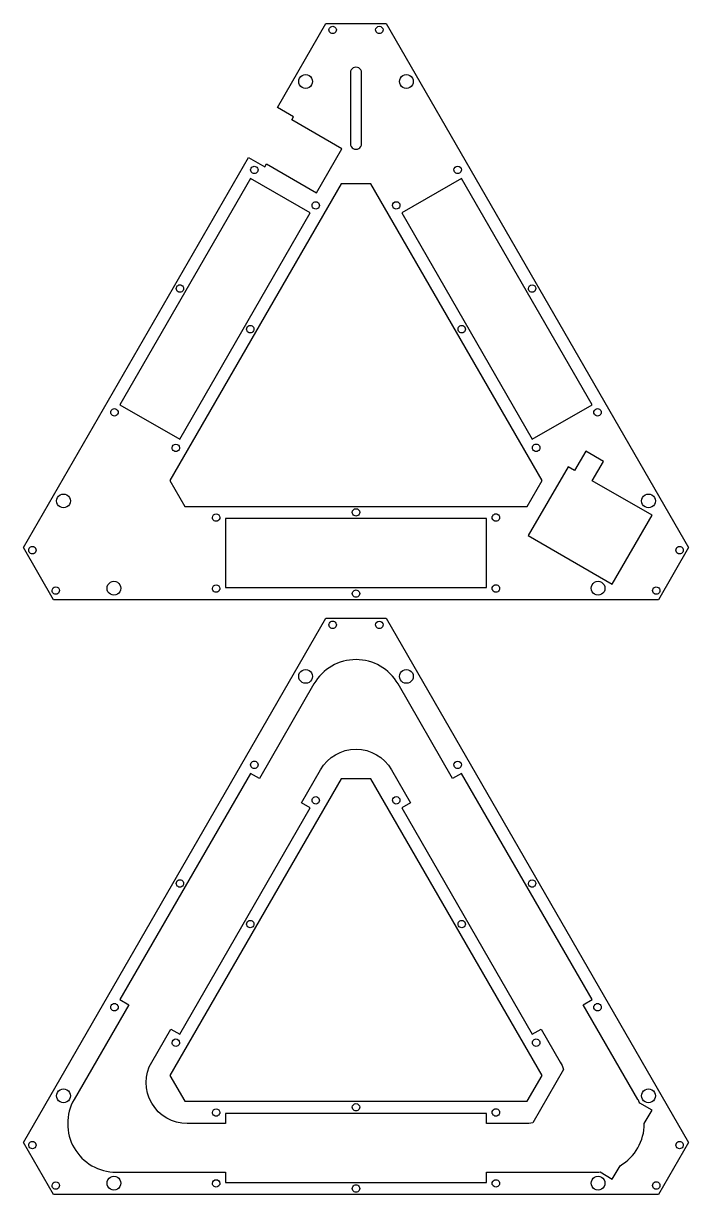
# Model space of a CAD drawing. Extents: x 89 to 635, y 56 to 757.
# Drawn here: x 272.4 to 450.6, y 56.1 to 369.8 of the extents above; entities that cross this region are included whole.
import ezdxf

# ---------------------------------------------------------------- set-up
doc = ezdxf.new("R2010")
doc.units = 0
doc.layers.get('0').update_dxf_attribs({"linetype": 'CONTINUOUS'})

msp = doc.modelspace()

# ---------------------------------------------------------------- linework, layer by layer
at = {"color": 7}
for p, q in [((340.455081, 347.330542), (353.455081, 369.847202)), ((353.455081, 369.847202), (369.555081, 369.847202)), ((356.245081, 368.097202), (356.245081, 368.097202)), ((368.745081, 368.097202), (368.745081, 368.097202)), ((369.555081, 369.847202), (450.631351, 229.418983)), ((360.005081, 356.621172), (360.005081, 356.621172)), ((363.005081, 337.621172), (363.005081, 356.621172)), ((349.855081, 354.283931), (349.855081, 354.283931)), ((376.855081, 354.283931), (376.855081, 354.283931)), ((344.785208, 344.830542), (340.455081, 347.330542)), ((344.310208, 344.007818), (344.785208, 344.830542)), ((357.733602, 336.257818), (344.310208, 344.007818)), ((350.933602, 324.479872), (357.733602, 336.257818)), ((272.378811, 229.418983), (332.705081, 333.907148)), ((332.705081, 333.907148), (337.035208, 331.407148)), ((335.248756, 330.598193), (335.248756, 330.598193)), ((337.035208, 331.407148), (337.510208, 332.229872)), ((337.510208, 332.229872), (350.933602, 324.479872)), ((389.741405, 330.598193), (389.741405, 330.598193)), ((333.231528, 328.318982), (298.231528, 267.697204)), ((357.505081, 326.862008), (311.630081, 247.404177)), ((349.252998, 319.068982), (333.231528, 328.318982)), ((365.505081, 326.862008), (357.505081, 326.862008)), ((357.505081, 326.862008), (357.505081, 326.862008)), ((411.380081, 247.404177), (365.505081, 326.862008)), ((389.778633, 328.318982), (373.757163, 319.068982)), ((424.778633, 267.697204), (389.778633, 328.318982)), ((351.703239, 321.098193), (351.703239, 321.098193)), ((373.286923, 321.098193), (373.286923, 321.098193)), ((314.252998, 258.447204), (349.252998, 319.068982)), ((373.757163, 319.068982), (408.757163, 258.447204)), ((315.308873, 298.821302), (315.308873, 298.821302)), ((409.679221, 298.824883), (409.679221, 298.824883)), ((334.155653, 287.944883), (334.155653, 287.944883)), ((390.836575, 287.941302), (390.836575, 287.941302)), ((298.231528, 267.697204), (314.252998, 258.447204)), ((298.231528, 267.697204), (298.231528, 267.697204)), ((408.757163, 258.447204), (424.778633, 267.697204)), ((297.761288, 265.667993), (297.761288, 265.667993)), ((427.228874, 265.667993), (427.228874, 265.667993)), ((408.757163, 258.447204), (408.757163, 258.447204)), ((314.21577, 256.167993), (314.21577, 256.167993)), ((410.774391, 256.167993), (410.774391, 256.167993)), ((423.05873, 255.268468), (420.05873, 250.072315)), ((427.82187, 252.518468), (423.05873, 255.268468)), ((418.32668, 251.072315), (407.67668, 232.625974)), ((420.05873, 250.072315), (418.32668, 251.072315)), ((424.82187, 247.322315), (427.82187, 252.518468)), ((311.630081, 247.404177), (315.630081, 240.475974)), ((407.380081, 240.475974), (411.380081, 247.404177)), ((440.84334, 238.072315), (424.82187, 247.322315)), ((284.981999, 241.920457), (284.981999, 241.920457)), ((441.728162, 241.920457), (441.728162, 241.920457)), ((315.630081, 240.475974), (407.380081, 240.475974)), ((362.493014, 238.855974), (362.493014, 238.855974)), ((325.007612, 237.475974), (325.007612, 237.475974)), ((396.505081, 237.225974), (326.505081, 237.225974)), ((326.505081, 237.225974), (326.505081, 218.725974)), ((396.505081, 218.725974), (396.505081, 237.225974)), ((399.982549, 237.475974), (399.982549, 237.475974)), ((430.19334, 219.625974), (440.84334, 238.072315)), ((440.84334, 238.072315), (440.84334, 238.072315)), ((407.67668, 232.625974), (430.19334, 219.625974)), ((280.428811, 215.475974), (272.378811, 229.418983)), ((450.631351, 229.418983), (442.581351, 215.475974)), ((450.631351, 229.418983), (450.631351, 229.418983)), ((275.784355, 228.735137), (275.784355, 228.735137)), ((449.205806, 228.735137), (449.205806, 228.735137)), ((282.034355, 217.90982), (282.034355, 217.90982)), ((298.481999, 218.537771), (298.481999, 218.537771)), ((325.007612, 218.475974), (325.007612, 218.475974)), ((326.505081, 218.725974), (396.505081, 218.725974)), ((362.497148, 217.095974), (362.497148, 217.095974)), ((396.505081, 218.725974), (396.505081, 218.725974)), ((399.982549, 218.475974), (399.982549, 218.475974)), ((428.228162, 218.537771), (428.228162, 218.537771)), ((442.955806, 217.90982), (442.955806, 217.90982)), ((442.581351, 215.475974), (280.428811, 215.475974)), ((272.378811, 70.047755), (353.455081, 210.475974)), ((353.455081, 210.475974), (369.555081, 210.475974)), ((369.555081, 210.475974), (450.631351, 70.047755)), ((356.245081, 208.725974), (356.245081, 208.725974)), ((368.745081, 208.725974), (368.745081, 208.725974)), ((349.855081, 194.912702), (349.855081, 194.912702)), ((376.855081, 194.912702), (376.855081, 194.912702)), ((350.246751, 192.918983), (335.613098, 167.572754)), ((387.397063, 167.572754), (372.763411, 192.918983)), ((335.248756, 171.226965), (335.248756, 171.226965)), ((346.871428, 161.072754), (351.978801, 169.918983)), ((371.03136, 169.918983), (376.138733, 161.072754)), ((371.03136, 169.918983), (371.03136, 169.918983)), ((389.741405, 171.226965), (389.741405, 171.226965)), ((333.231528, 168.947754), (298.231528, 108.325975)), ((357.505081, 167.49078), (311.630081, 88.032949)), ((335.613098, 167.572754), (333.231528, 168.947754)), ((335.613098, 167.572754), (335.613098, 167.572754)), ((365.505081, 167.49078), (357.505081, 167.49078)), ((357.505081, 167.49078), (357.505081, 167.49078)), ((411.380081, 88.032949), (365.505081, 167.49078)), ((389.778633, 168.947754), (387.397063, 167.572754)), ((424.778633, 108.325975), (389.778633, 168.947754)), ((349.252998, 159.697754), (346.871428, 161.072754)), ((351.703239, 161.726965), (351.703239, 161.726965)), ((373.286923, 161.726965), (373.286923, 161.726965)), ((376.138733, 161.072754), (373.757163, 159.697754)), ((314.252998, 99.075975), (349.252998, 159.697754)), ((373.757163, 159.697754), (408.757163, 99.075975)), ((315.308873, 139.450074), (315.308873, 139.450074)), ((409.679221, 139.453655), (409.679221, 139.453655)), ((334.155653, 128.573655), (334.155653, 128.573655)), ((390.836575, 128.570074), (390.836575, 128.570074)), ((300.613098, 106.950975), (285.979446, 81.604746)), ((298.231528, 108.325975), (300.613098, 106.950975)), ((422.397063, 106.950975), (424.778633, 108.325975)), ((437.030716, 81.604746), (422.397063, 106.950975)), ((297.761288, 106.296764), (297.761288, 106.296764)), ((427.228874, 106.296764), (427.228874, 106.296764)), ((306.764055, 91.604746), (311.871428, 100.450975)), ((311.871428, 100.450975), (314.252998, 99.075975)), ((408.757163, 99.075975), (411.138733, 100.450975)), ((411.138733, 100.450975), (416.246106, 91.604746)), ((314.21577, 96.796764), (314.21577, 96.796764)), ((410.774391, 96.796764), (410.774391, 96.796764)), ((311.630081, 88.032949), (315.630081, 81.104746)), ((407.380081, 81.104746), (411.380081, 88.032949)), ((284.981999, 82.549229), (284.981999, 82.549229)), ((441.728162, 82.549229), (441.728162, 82.549229)), ((315.630081, 81.104746), (407.380081, 81.104746)), ((362.493014, 79.484746), (362.493014, 79.484746)), ((438.772382, 75.114083), (440.84334, 78.701087)), ((325.007612, 78.104746), (325.007612, 78.104746)), ((396.505081, 77.854746), (326.505081, 77.854746)), ((326.505081, 77.854746), (326.505081, 75.104746)), ((396.505081, 75.104746), (396.505081, 77.854746)), ((399.982549, 78.104746), (399.982549, 78.104746)), ((326.505081, 75.104746), (316.290335, 75.104746)), ((406.719827, 75.104746), (396.505081, 75.104746)), ((280.428811, 56.104746), (272.378811, 70.047755)), ((275.784355, 69.363909), (275.784355, 69.363909)), ((450.631351, 70.047755), (442.581351, 56.104746)), ((449.205806, 69.363909), (449.205806, 69.363909)), ((450.631351, 70.047755), (450.631351, 70.047755)), ((297.237776, 62.104746), (326.505081, 62.104746)), ((326.505081, 62.104746), (326.505081, 59.354746)), ((396.505081, 59.354746), (396.505081, 62.104746)), ((396.505081, 62.104746), (425.772386, 62.104746)), ((426.903633, 62.154059), (430.19334, 60.254746)), ((282.034355, 58.538591), (282.034355, 58.538591)), ((298.481999, 59.166543), (298.481999, 59.166543)), ((325.007612, 59.104746), (325.007612, 59.104746)), ((326.505081, 59.354746), (396.505081, 59.354746)), ((362.497148, 57.724746), (362.497148, 57.724746)), ((399.982549, 59.104746), (399.982549, 59.104746)), ((428.228162, 59.166543), (428.228162, 59.166543)), ((442.955806, 58.538591), (442.955806, 58.538591)), ((442.581351, 56.104746), (280.428811, 56.104746))]:
    msp.add_line(p, q, dxfattribs=at)
for points in [[(354.265081, 368.097202), (354.265081, 368.450895), (354.453774, 368.777721), (354.760081, 368.954567)], [(354.760081, 367.239837), (354.453774, 367.416684), (354.265081, 367.743509), (354.265081, 368.097202)], [(354.760081, 368.954567), (355.066388, 369.131414), (355.443774, 369.131414), (355.750081, 368.954567)], [(355.750081, 367.239837), (355.443774, 367.062991), (355.066388, 367.062991), (354.760081, 367.239837)], [(355.750081, 368.954567), (356.056388, 368.777721), (356.245081, 368.450895), (356.245081, 368.097202)], [(356.245081, 368.097202), (356.245081, 367.743509), (356.056388, 367.416684), (355.750081, 367.239837)], [(366.765081, 368.097202), (366.765081, 368.643964), (367.208319, 369.087202), (367.755081, 369.087202)], [(367.260081, 367.239837), (366.953774, 367.416684), (366.765081, 367.743509), (366.765081, 368.097202)], [(368.250081, 367.239837), (367.943774, 367.062991), (367.566388, 367.062991), (367.260081, 367.239837)], [(367.755081, 369.087202), (368.301843, 369.087202), (368.745081, 368.643964), (368.745081, 368.097202)], [(368.745081, 368.097202), (368.745081, 367.743509), (368.556388, 367.416684), (368.250081, 367.239837)], [(360.755081, 357.92021), (360.290979, 357.652261), (360.005081, 357.15707), (360.005081, 356.621172)], [(362.255081, 357.92021), (361.790979, 358.188159), (361.219182, 358.188159), (360.755081, 357.92021)], [(363.005081, 356.621172), (363.005081, 357.15707), (362.719182, 357.652261), (362.255081, 357.92021)], [(346.155081, 354.283931), (346.155081, 354.944872), (346.507689, 355.555607), (347.080081, 355.886078)], [(347.080081, 355.886078), (347.652473, 356.216548), (348.357689, 356.216548), (348.930081, 355.886078)], [(348.930081, 355.886078), (349.502473, 355.555607), (349.855081, 354.944872), (349.855081, 354.283931)], [(360.005081, 356.621172), (360.005081, 356.621172), (360.005081, 337.621172), (360.005081, 337.621172)], [(373.155081, 354.283931), (373.155081, 354.944872), (373.507689, 355.555607), (374.080081, 355.886078)], [(374.080081, 355.886078), (374.652473, 356.216548), (375.357689, 356.216548), (375.930081, 355.886078)], [(375.930081, 355.886078), (376.502473, 355.555607), (376.855081, 354.944872), (376.855081, 354.283931)], [(347.080081, 352.681784), (346.507689, 353.012254), (346.155081, 353.622989), (346.155081, 354.283931)], [(348.930081, 352.681784), (348.357689, 352.351313), (347.652473, 352.351313), (347.080081, 352.681784)], [(349.855081, 354.283931), (349.855081, 353.622989), (349.502473, 353.012254), (348.930081, 352.681784)], [(374.080081, 352.681784), (373.507689, 353.012254), (373.155081, 353.622989), (373.155081, 354.283931)], [(375.930081, 352.681784), (375.357689, 352.351313), (374.652473, 352.351313), (374.080081, 352.681784)], [(376.855081, 354.283931), (376.855081, 353.622989), (376.502473, 353.012254), (375.930081, 352.681784)], [(360.005081, 337.621172), (360.005081, 337.085274), (360.290979, 336.590083), (360.755081, 336.322134)], [(360.755081, 336.322134), (361.219182, 336.054185), (361.790979, 336.054185), (362.255081, 336.322134)], [(362.255081, 336.322134), (362.719182, 336.590083), (363.005081, 337.085274), (363.005081, 337.621172)], [(333.268756, 330.598193), (333.268756, 330.951886), (333.457449, 331.278711), (333.763756, 331.455558)], [(333.763756, 329.740828), (333.457449, 329.917674), (333.268756, 330.2445), (333.268756, 330.598193)], [(333.763756, 331.455558), (334.070063, 331.632404), (334.447449, 331.632404), (334.753756, 331.455558)], [(334.753756, 329.740828), (334.447449, 329.563981), (334.070063, 329.563981), (333.763756, 329.740828)], [(334.753756, 331.455558), (335.060063, 331.278711), (335.248756, 330.951886), (335.248756, 330.598193)], [(335.248756, 330.598193), (335.248756, 330.2445), (335.060063, 329.917674), (334.753756, 329.740828)], [(387.761405, 330.598193), (387.761405, 331.144955), (388.204644, 331.588193), (388.751405, 331.588193)], [(388.256405, 329.740828), (387.950098, 329.917674), (387.761405, 330.2445), (387.761405, 330.598193)], [(389.246405, 329.740828), (388.940098, 329.563981), (388.562712, 329.563981), (388.256405, 329.740828)], [(388.751405, 331.588193), (389.298167, 331.588193), (389.741405, 331.144955), (389.741405, 330.598193)], [(389.741405, 330.598193), (389.741405, 330.2445), (389.552712, 329.917674), (389.246405, 329.740828)], [(349.723239, 321.098193), (349.723239, 321.451886), (349.911932, 321.778711), (350.218239, 321.955558)], [(350.218239, 320.240828), (349.911932, 320.417674), (349.723239, 320.7445), (349.723239, 321.098193)], [(350.218239, 321.955558), (350.524546, 322.132404), (350.901932, 322.132404), (351.208239, 321.955558)], [(351.208239, 320.240828), (350.901932, 320.063981), (350.524546, 320.063981), (350.218239, 320.240828)], [(351.208239, 321.955558), (351.514546, 321.778711), (351.703239, 321.451886), (351.703239, 321.098193)], [(351.703239, 321.098193), (351.703239, 320.7445), (351.514546, 320.417674), (351.208239, 320.240828)], [(371.306923, 321.098193), (371.306923, 321.644955), (371.750161, 322.088193), (372.296923, 322.088193)], [(371.801923, 320.240828), (371.495616, 320.417674), (371.306923, 320.7445), (371.306923, 321.098193)], [(372.791923, 320.240828), (372.485616, 320.063981), (372.10823, 320.063981), (371.801923, 320.240828)], [(372.296923, 322.088193), (372.843684, 322.088193), (373.286923, 321.644955), (373.286923, 321.098193)], [(373.286923, 321.098193), (373.286923, 320.7445), (373.09823, 320.417674), (372.791923, 320.240828)], [(313.328873, 298.821302), (313.328873, 299.174995), (313.517566, 299.501821), (313.823873, 299.678668)], [(313.823873, 297.963937), (313.517566, 298.140784), (313.328873, 298.46761), (313.328873, 298.821302)], [(313.823873, 299.678668), (314.13018, 299.855514), (314.507566, 299.855514), (314.813873, 299.678668)], [(314.813873, 299.678668), (315.12018, 299.501821), (315.308873, 299.174995), (315.308873, 298.821302)], [(315.308873, 298.821302), (315.308873, 298.46761), (315.12018, 298.140784), (314.813873, 297.963937)], [(407.699221, 298.824883), (407.699221, 299.371645), (408.142459, 299.814883), (408.689221, 299.814883)], [(408.194221, 297.967518), (407.887914, 298.144364), (407.699221, 298.47119), (407.699221, 298.824883)], [(408.689221, 299.814883), (409.235983, 299.814883), (409.679221, 299.371645), (409.679221, 298.824883)], [(409.679221, 298.824883), (409.679221, 298.47119), (409.490528, 298.144364), (409.184221, 297.967518)], [(314.813873, 297.963937), (314.507566, 297.787091), (314.13018, 297.787091), (313.823873, 297.963937)], [(409.184221, 297.967518), (408.877914, 297.790671), (408.500528, 297.790671), (408.194221, 297.967518)], [(332.175653, 287.944883), (332.175653, 288.298576), (332.364346, 288.625401), (332.670653, 288.802248)], [(332.670653, 288.802248), (332.97696, 288.979094), (333.354346, 288.979094), (333.660653, 288.802248)], [(333.660653, 288.802248), (333.96696, 288.625401), (334.155653, 288.298576), (334.155653, 287.944883)], [(388.856575, 287.941302), (388.856575, 288.294995), (389.045268, 288.621821), (389.351575, 288.798668)], [(389.351575, 288.798668), (389.657883, 288.975514), (390.035268, 288.975514), (390.341575, 288.798668)], [(390.341575, 288.798668), (390.647883, 288.621821), (390.836575, 288.294995), (390.836575, 287.941302)], [(332.670653, 287.087518), (332.364346, 287.264364), (332.175653, 287.59119), (332.175653, 287.944883)], [(333.660653, 287.087518), (333.354346, 286.910671), (332.97696, 286.910671), (332.670653, 287.087518)], [(334.155653, 287.944883), (334.155653, 287.59119), (333.96696, 287.264364), (333.660653, 287.087518)], [(389.351575, 287.083937), (389.045268, 287.260784), (388.856575, 287.58761), (388.856575, 287.941302)], [(390.341575, 287.083937), (390.035268, 286.907091), (389.657883, 286.907091), (389.351575, 287.083937)], [(390.836575, 287.941302), (390.836575, 287.58761), (390.647883, 287.260784), (390.341575, 287.083937)], [(296.276288, 266.525358), (296.582595, 266.702204), (296.959981, 266.702204), (297.266288, 266.525358)], [(425.743874, 266.525358), (426.050181, 266.702204), (426.427567, 266.702204), (426.733874, 266.525358)], [(295.781288, 265.667993), (295.781288, 266.021685), (295.969981, 266.348511), (296.276288, 266.525358)], [(296.276288, 264.810627), (295.969981, 264.987474), (295.781288, 265.3143), (295.781288, 265.667993)], [(297.266288, 264.810627), (296.959981, 264.633781), (296.582595, 264.633781), (296.276288, 264.810627)], [(297.266288, 266.525358), (297.572595, 266.348511), (297.761288, 266.021685), (297.761288, 265.667993)], [(297.761288, 265.667993), (297.761288, 265.3143), (297.572595, 264.987474), (297.266288, 264.810627)], [(425.248874, 265.667993), (425.248874, 266.021685), (425.437567, 266.348511), (425.743874, 266.525358)], [(425.743874, 264.810627), (425.437567, 264.987474), (425.248874, 265.3143), (425.248874, 265.667993)], [(426.733874, 264.810627), (426.427567, 264.633781), (426.050181, 264.633781), (425.743874, 264.810627)], [(426.733874, 266.525358), (427.040181, 266.348511), (427.228874, 266.021685), (427.228874, 265.667993)], [(427.228874, 265.667993), (427.228874, 265.3143), (427.040181, 264.987474), (426.733874, 264.810627)], [(312.23577, 256.167993), (312.23577, 256.714754), (312.679008, 257.157992), (313.22577, 257.157992)], [(312.73077, 255.310627), (312.424463, 255.487474), (312.23577, 255.8143), (312.23577, 256.167993)], [(313.72077, 255.310627), (313.414463, 255.133781), (313.037077, 255.133781), (312.73077, 255.310627)], [(313.22577, 257.157992), (313.772532, 257.157992), (314.21577, 256.714754), (314.21577, 256.167993)], [(314.21577, 256.167993), (314.21577, 255.8143), (314.027077, 255.487474), (313.72077, 255.310627)], [(408.794391, 256.167993), (408.794391, 256.521685), (408.983084, 256.848511), (409.289391, 257.025358)], [(409.289391, 255.310627), (408.983084, 255.487474), (408.794391, 255.8143), (408.794391, 256.167993)], [(409.289391, 257.025358), (409.595698, 257.202204), (409.973084, 257.202204), (410.279391, 257.025358)], [(410.279391, 255.310627), (409.973084, 255.133781), (409.595698, 255.133781), (409.289391, 255.310627)], [(410.279391, 257.025358), (410.585698, 256.848511), (410.774391, 256.521685), (410.774391, 256.167993)], [(410.774391, 256.167993), (410.774391, 255.8143), (410.585698, 255.487474), (410.279391, 255.310627)], [(281.281999, 241.920457), (281.281999, 242.581399), (281.634607, 243.192134), (282.206999, 243.522604)], [(282.206999, 240.31831), (281.634607, 240.648781), (281.281999, 241.259516), (281.281999, 241.920457)], [(282.206999, 243.522604), (282.779391, 243.853075), (283.484607, 243.853075), (284.056999, 243.522604)], [(284.056999, 243.522604), (284.629391, 243.192134), (284.981999, 242.581399), (284.981999, 241.920457)], [(284.981999, 241.920457), (284.981999, 241.259516), (284.629391, 240.648781), (284.056999, 240.31831)], [(438.028162, 241.920457), (438.028162, 242.581399), (438.38077, 243.192134), (438.953162, 243.522604)], [(438.953162, 240.31831), (438.38077, 240.648781), (438.028162, 241.259516), (438.028162, 241.920457)], [(438.953162, 243.522604), (439.525554, 243.853075), (440.23077, 243.853075), (440.803162, 243.522604)], [(440.803162, 243.522604), (441.375554, 243.192134), (441.728162, 242.581399), (441.728162, 241.920457)], [(441.728162, 241.920457), (441.728162, 241.259516), (441.375554, 240.648781), (440.803162, 240.31831)], [(284.056999, 240.31831), (283.484607, 239.98784), (282.779391, 239.98784), (282.206999, 240.31831)], [(323.027612, 237.475974), (323.027612, 238.022736), (323.47085, 238.465974), (324.017612, 238.465974)], [(324.017612, 238.465974), (324.564374, 238.465974), (325.007612, 238.022736), (325.007612, 237.475974)], [(360.513014, 238.855974), (360.513014, 239.402736), (360.956252, 239.845974), (361.503014, 239.845974)], [(361.008014, 237.998609), (360.701707, 238.175455), (360.513014, 238.502281), (360.513014, 238.855974)], [(361.503014, 239.845974), (362.049775, 239.845974), (362.493014, 239.402736), (362.493014, 238.855974)], [(362.493014, 238.855974), (362.493014, 238.502281), (362.304321, 238.175455), (361.998014, 237.998609)], [(398.497549, 238.333339), (398.803856, 238.510186), (399.181242, 238.510186), (399.487549, 238.333339)], [(440.803162, 240.31831), (440.23077, 239.98784), (439.525554, 239.98784), (438.953162, 240.31831)], [(323.522612, 236.618609), (323.216305, 236.795455), (323.027612, 237.122281), (323.027612, 237.475974)], [(324.512612, 236.618609), (324.206305, 236.441762), (323.828919, 236.441762), (323.522612, 236.618609)], [(325.007612, 237.475974), (325.007612, 237.122281), (324.818919, 236.795455), (324.512612, 236.618609)], [(361.998014, 237.998609), (361.691707, 237.821762), (361.314321, 237.821762), (361.008014, 237.998609)], [(398.002549, 237.475974), (398.002549, 237.829667), (398.191242, 238.156493), (398.497549, 238.333339)], [(398.497549, 236.618609), (398.191242, 236.795455), (398.002549, 237.122281), (398.002549, 237.475974)], [(399.487549, 236.618609), (399.181242, 236.441762), (398.803856, 236.441762), (398.497549, 236.618609)], [(399.487549, 238.333339), (399.793856, 238.156493), (399.982549, 237.829667), (399.982549, 237.475974)], [(399.982549, 237.475974), (399.982549, 237.122281), (399.793856, 236.795455), (399.487549, 236.618609)], [(273.804355, 228.735137), (273.804355, 229.08883), (273.993048, 229.415656), (274.299355, 229.592502)], [(274.299355, 229.592502), (274.605662, 229.769349), (274.983048, 229.769349), (275.289355, 229.592502)], [(275.289355, 229.592502), (275.595662, 229.415656), (275.784355, 229.08883), (275.784355, 228.735137)], [(447.225806, 228.735137), (447.225806, 229.08883), (447.414499, 229.415656), (447.720806, 229.592502)], [(447.720806, 229.592502), (448.027114, 229.769349), (448.404499, 229.769349), (448.710806, 229.592502)], [(448.710806, 229.592502), (449.017114, 229.415656), (449.205806, 229.08883), (449.205806, 228.735137)], [(274.299355, 227.877772), (273.993048, 228.054619), (273.804355, 228.381444), (273.804355, 228.735137)], [(275.289355, 227.877772), (274.983048, 227.700926), (274.605662, 227.700926), (274.299355, 227.877772)], [(275.784355, 228.735137), (275.784355, 228.381444), (275.595662, 228.054619), (275.289355, 227.877772)], [(447.720806, 227.877772), (447.414499, 228.054619), (447.225806, 228.381444), (447.225806, 228.735137)], [(448.710806, 227.877772), (448.404499, 227.700926), (448.027114, 227.700926), (447.720806, 227.877772)], [(449.205806, 228.735137), (449.205806, 228.381444), (449.017114, 228.054619), (448.710806, 227.877772)], [(294.781999, 218.537771), (294.781999, 219.198713), (295.134607, 219.809448), (295.706999, 220.139918)], [(295.706999, 220.139918), (296.279391, 220.470389), (296.984607, 220.470389), (297.556999, 220.139918)], [(297.556999, 220.139918), (298.129391, 219.809448), (298.481999, 219.198713), (298.481999, 218.537771)], [(424.528162, 218.537771), (424.528162, 219.198713), (424.88077, 219.809448), (425.453162, 220.139918)], [(425.453162, 220.139918), (426.025554, 220.470389), (426.73077, 220.470389), (427.303162, 220.139918)], [(427.303162, 220.139918), (427.875554, 219.809448), (428.228162, 219.198713), (428.228162, 218.537771)], [(280.054355, 217.90982), (280.054355, 218.456582), (280.497593, 218.89982), (281.044355, 218.89982)], [(280.549355, 217.052455), (280.243048, 217.229301), (280.054355, 217.556127), (280.054355, 217.90982)], [(281.539355, 217.052455), (281.233048, 216.875608), (280.855662, 216.875608), (280.549355, 217.052455)], [(281.044355, 218.89982), (281.591117, 218.89982), (282.034355, 218.456582), (282.034355, 217.90982)], [(282.034355, 217.90982), (282.034355, 217.556127), (281.845662, 217.229301), (281.539355, 217.052455)], [(295.706999, 216.935624), (295.134607, 217.266095), (294.781999, 217.87683), (294.781999, 218.537771)], [(297.556999, 216.935624), (296.984607, 216.605154), (296.279391, 216.605154), (295.706999, 216.935624)], [(298.481999, 218.537771), (298.481999, 217.87683), (298.129391, 217.266095), (297.556999, 216.935624)], [(323.027612, 218.475974), (323.027612, 219.022736), (323.47085, 219.465974), (324.017612, 219.465974)], [(323.522612, 217.618609), (323.216305, 217.795455), (323.027612, 218.122281), (323.027612, 218.475974)], [(324.512612, 217.618609), (324.206305, 217.441762), (323.828919, 217.441762), (323.522612, 217.618609)], [(324.017612, 219.465974), (324.564374, 219.465974), (325.007612, 219.022736), (325.007612, 218.475974)], [(325.007612, 218.475974), (325.007612, 218.122281), (324.818919, 217.795455), (324.512612, 217.618609)], [(360.517148, 217.095974), (360.517148, 217.449667), (360.705841, 217.776493), (361.012148, 217.953339)], [(361.012148, 216.238609), (360.705841, 216.415455), (360.517148, 216.742281), (360.517148, 217.095974)], [(361.012148, 217.953339), (361.318455, 218.130186), (361.695841, 218.130186), (362.002148, 217.953339)], [(362.002148, 217.953339), (362.308455, 217.776493), (362.497148, 217.449667), (362.497148, 217.095974)], [(362.497148, 217.095974), (362.497148, 216.742281), (362.308455, 216.415455), (362.002148, 216.238609)], [(398.002549, 218.475974), (398.002549, 218.829667), (398.191242, 219.156493), (398.497549, 219.333339)], [(398.497549, 217.618609), (398.191242, 217.795455), (398.002549, 218.122281), (398.002549, 218.475974)], [(398.497549, 219.333339), (398.803856, 219.510186), (399.181242, 219.510186), (399.487549, 219.333339)], [(399.487549, 217.618609), (399.181242, 217.441762), (398.803856, 217.441762), (398.497549, 217.618609)], [(399.487549, 219.333339), (399.793856, 219.156493), (399.982549, 218.829667), (399.982549, 218.475974)], [(399.982549, 218.475974), (399.982549, 218.122281), (399.793856, 217.795455), (399.487549, 217.618609)], [(425.453162, 216.935624), (424.88077, 217.266095), (424.528162, 217.87683), (424.528162, 218.537771)], [(427.303162, 216.935624), (426.73077, 216.605154), (426.025554, 216.605154), (425.453162, 216.935624)], [(428.228162, 218.537771), (428.228162, 217.87683), (427.875554, 217.266095), (427.303162, 216.935624)], [(440.975806, 217.90982), (440.975806, 218.263513), (441.164499, 218.590338), (441.470806, 218.767185)], [(441.470806, 217.052455), (441.164499, 217.229301), (440.975806, 217.556127), (440.975806, 217.90982)], [(441.470806, 218.767185), (441.777114, 218.944031), (442.154499, 218.944031), (442.460806, 218.767185)], [(442.460806, 217.052455), (442.154499, 216.875608), (441.777114, 216.875608), (441.470806, 217.052455)], [(442.460806, 218.767185), (442.767114, 218.590338), (442.955806, 218.263513), (442.955806, 217.90982)], [(442.955806, 217.90982), (442.955806, 217.556127), (442.767114, 217.229301), (442.460806, 217.052455)], [(362.002148, 216.238609), (361.695841, 216.061762), (361.318455, 216.061762), (361.012148, 216.238609)], [(354.265081, 208.725974), (354.265081, 209.079667), (354.453774, 209.406493), (354.760081, 209.583339)], [(354.760081, 207.868609), (354.453774, 208.045455), (354.265081, 208.372281), (354.265081, 208.725974)], [(354.760081, 209.583339), (355.066388, 209.760186), (355.443774, 209.760186), (355.750081, 209.583339)], [(355.750081, 207.868609), (355.443774, 207.691762), (355.066388, 207.691762), (354.760081, 207.868609)], [(355.750081, 209.583339), (356.056388, 209.406493), (356.245081, 209.079667), (356.245081, 208.725974)], [(356.245081, 208.725974), (356.245081, 208.372281), (356.056388, 208.045455), (355.750081, 207.868609)], [(366.765081, 208.725974), (366.765081, 209.272736), (367.208319, 209.715974), (367.755081, 209.715974)], [(367.260081, 207.868609), (366.953774, 208.045455), (366.765081, 208.372281), (366.765081, 208.725974)], [(368.250081, 207.868609), (367.943774, 207.691762), (367.566388, 207.691762), (367.260081, 207.868609)], [(367.755081, 209.715974), (368.301843, 209.715974), (368.745081, 209.272736), (368.745081, 208.725974)], [(368.745081, 208.725974), (368.745081, 208.372281), (368.556388, 208.045455), (368.250081, 207.868609)], [(361.505081, 199.418983), (356.860628, 199.418983), (352.568977, 196.941197), (350.246751, 192.918983)], [(372.763411, 192.918983), (370.441185, 196.941197), (366.149533, 199.418983), (361.505081, 199.418983)], [(346.155081, 194.912702), (346.155081, 195.573644), (346.507689, 196.184379), (347.080081, 196.514849)], [(347.080081, 193.310555), (346.507689, 193.641026), (346.155081, 194.251761), (346.155081, 194.912702)], [(347.080081, 196.514849), (347.652473, 196.84532), (348.357689, 196.84532), (348.930081, 196.514849)], [(348.930081, 196.514849), (349.502473, 196.184379), (349.855081, 195.573644), (349.855081, 194.912702)], [(349.855081, 194.912702), (349.855081, 194.251761), (349.502473, 193.641026), (348.930081, 193.310555)], [(373.155081, 194.912702), (373.155081, 195.573644), (373.507689, 196.184379), (374.080081, 196.514849)], [(374.080081, 193.310555), (373.507689, 193.641026), (373.155081, 194.251761), (373.155081, 194.912702)], [(374.080081, 196.514849), (374.652473, 196.84532), (375.357689, 196.84532), (375.930081, 196.514849)], [(375.930081, 196.514849), (376.502473, 196.184379), (376.855081, 195.573644), (376.855081, 194.912702)], [(376.855081, 194.912702), (376.855081, 194.251761), (376.502473, 193.641026), (375.930081, 193.310555)], [(348.930081, 193.310555), (348.357689, 192.980085), (347.652473, 192.980085), (347.080081, 193.310555)], [(375.930081, 193.310555), (375.357689, 192.980085), (374.652473, 192.980085), (374.080081, 193.310555)], [(351.978801, 169.918983), (353.943762, 173.322395), (357.575159, 175.418983), (361.505081, 175.418983)], [(361.505081, 175.418983), (365.435002, 175.418983), (369.066399, 173.322395), (371.03136, 169.918983)], [(333.268756, 171.226965), (333.268756, 171.580657), (333.457449, 171.907483), (333.763756, 172.08433)], [(333.763756, 170.369599), (333.457449, 170.546446), (333.268756, 170.873272), (333.268756, 171.226965)], [(333.763756, 172.08433), (334.070063, 172.261176), (334.447449, 172.261176), (334.753756, 172.08433)], [(334.753756, 170.369599), (334.447449, 170.192753), (334.070063, 170.192753), (333.763756, 170.369599)], [(334.753756, 172.08433), (335.060063, 171.907483), (335.248756, 171.580657), (335.248756, 171.226965)], [(335.248756, 171.226965), (335.248756, 170.873272), (335.060063, 170.546446), (334.753756, 170.369599)], [(387.761405, 171.226965), (387.761405, 171.773726), (388.204644, 172.216964), (388.751405, 172.216964)], [(388.256405, 170.369599), (387.950098, 170.546446), (387.761405, 170.873272), (387.761405, 171.226965)], [(389.246405, 170.369599), (388.940098, 170.192753), (388.562712, 170.192753), (388.256405, 170.369599)], [(388.751405, 172.216964), (389.298167, 172.216964), (389.741405, 171.773726), (389.741405, 171.226965)], [(389.741405, 171.226965), (389.741405, 170.873272), (389.552712, 170.546446), (389.246405, 170.369599)], [(349.723239, 161.726965), (349.723239, 162.080657), (349.911932, 162.407483), (350.218239, 162.58433)], [(350.218239, 160.869599), (349.911932, 161.046446), (349.723239, 161.373272), (349.723239, 161.726965)], [(350.218239, 162.58433), (350.524546, 162.761176), (350.901932, 162.761176), (351.208239, 162.58433)], [(351.208239, 160.869599), (350.901932, 160.692753), (350.524546, 160.692753), (350.218239, 160.869599)], [(351.208239, 162.58433), (351.514546, 162.407483), (351.703239, 162.080657), (351.703239, 161.726965)], [(351.703239, 161.726965), (351.703239, 161.373272), (351.514546, 161.046446), (351.208239, 160.869599)], [(371.306923, 161.726965), (371.306923, 162.273726), (371.750161, 162.716964), (372.296923, 162.716964)], [(371.801923, 160.869599), (371.495616, 161.046446), (371.306923, 161.373272), (371.306923, 161.726965)], [(372.791923, 160.869599), (372.485616, 160.692753), (372.10823, 160.692753), (371.801923, 160.869599)], [(372.296923, 162.716964), (372.843684, 162.716964), (373.286923, 162.273726), (373.286923, 161.726965)], [(373.286923, 161.726965), (373.286923, 161.373272), (373.09823, 161.046446), (372.791923, 160.869599)], [(313.328873, 139.450074), (313.328873, 139.803767), (313.517566, 140.130593), (313.823873, 140.307439)], [(313.823873, 138.592709), (313.517566, 138.769556), (313.328873, 139.096381), (313.328873, 139.450074)], [(313.823873, 140.307439), (314.13018, 140.484286), (314.507566, 140.484286), (314.813873, 140.307439)], [(314.813873, 138.592709), (314.507566, 138.415863), (314.13018, 138.415863), (313.823873, 138.592709)], [(314.813873, 140.307439), (315.12018, 140.130593), (315.308873, 139.803767), (315.308873, 139.450074)], [(315.308873, 139.450074), (315.308873, 139.096381), (315.12018, 138.769556), (314.813873, 138.592709)], [(407.699221, 139.453655), (407.699221, 140.000416), (408.142459, 140.443654), (408.689221, 140.443654)], [(408.194221, 138.596289), (407.887914, 138.773136), (407.699221, 139.099962), (407.699221, 139.453655)], [(409.184221, 138.596289), (408.877914, 138.419443), (408.500528, 138.419443), (408.194221, 138.596289)], [(408.689221, 140.443654), (409.235983, 140.443654), (409.679221, 140.000416), (409.679221, 139.453655)], [(409.679221, 139.453655), (409.679221, 139.099962), (409.490528, 138.773136), (409.184221, 138.596289)], [(332.175653, 128.573655), (332.175653, 128.927347), (332.364346, 129.254173), (332.670653, 129.43102)], [(332.670653, 129.43102), (332.97696, 129.607866), (333.354346, 129.607866), (333.660653, 129.43102)], [(333.660653, 129.43102), (333.96696, 129.254173), (334.155653, 128.927347), (334.155653, 128.573655)], [(388.856575, 128.570074), (388.856575, 128.923767), (389.045268, 129.250593), (389.351575, 129.427439)], [(389.351575, 129.427439), (389.657883, 129.604286), (390.035268, 129.604286), (390.341575, 129.427439)], [(390.341575, 129.427439), (390.647883, 129.250593), (390.836575, 128.923767), (390.836575, 128.570074)], [(332.670653, 127.716289), (332.364346, 127.893136), (332.175653, 128.219962), (332.175653, 128.573655)], [(333.660653, 127.716289), (333.354346, 127.539443), (332.97696, 127.539443), (332.670653, 127.716289)], [(334.155653, 128.573655), (334.155653, 128.219962), (333.96696, 127.893136), (333.660653, 127.716289)], [(389.351575, 127.712709), (389.045268, 127.889556), (388.856575, 128.216381), (388.856575, 128.570074)], [(390.341575, 127.712709), (390.035268, 127.535863), (389.657883, 127.535863), (389.351575, 127.712709)], [(390.836575, 128.570074), (390.836575, 128.216381), (390.647883, 127.889556), (390.341575, 127.712709)], [(295.781288, 106.296764), (295.781288, 106.650457), (295.969981, 106.977283), (296.276288, 107.154129)], [(296.276288, 107.154129), (296.582595, 107.330976), (296.959981, 107.330976), (297.266288, 107.154129)], [(297.266288, 107.154129), (297.572595, 106.977283), (297.761288, 106.650457), (297.761288, 106.296764)], [(425.248874, 106.296764), (425.248874, 106.650457), (425.437567, 106.977283), (425.743874, 107.154129)], [(425.743874, 107.154129), (426.050181, 107.330976), (426.427567, 107.330976), (426.733874, 107.154129)], [(426.733874, 107.154129), (427.040181, 106.977283), (427.228874, 106.650457), (427.228874, 106.296764)], [(296.276288, 105.439399), (295.969981, 105.616246), (295.781288, 105.943071), (295.781288, 106.296764)], [(297.266288, 105.439399), (296.959981, 105.262553), (296.582595, 105.262553), (296.276288, 105.439399)], [(297.761288, 106.296764), (297.761288, 105.943071), (297.572595, 105.616246), (297.266288, 105.439399)], [(425.743874, 105.439399), (425.437567, 105.616246), (425.248874, 105.943071), (425.248874, 106.296764)], [(426.733874, 105.439399), (426.427567, 105.262553), (426.050181, 105.262553), (425.743874, 105.439399)], [(427.228874, 106.296764), (427.228874, 105.943071), (427.040181, 105.616246), (426.733874, 105.439399)], [(312.23577, 96.796764), (312.23577, 97.343526), (312.679008, 97.786764), (313.22577, 97.786764)], [(313.22577, 97.786764), (313.772532, 97.786764), (314.21577, 97.343526), (314.21577, 96.796764)], [(408.794391, 96.796764), (408.794391, 97.150457), (408.983084, 97.477283), (409.289391, 97.654129)], [(409.289391, 97.654129), (409.595698, 97.830976), (409.973084, 97.830976), (410.279391, 97.654129)], [(410.279391, 97.654129), (410.585698, 97.477283), (410.774391, 97.150457), (410.774391, 96.796764)], [(312.73077, 95.939399), (312.424463, 96.116246), (312.23577, 96.443071), (312.23577, 96.796764)], [(313.72077, 95.939399), (313.414463, 95.762553), (313.037077, 95.762553), (312.73077, 95.939399)], [(314.21577, 96.796764), (314.21577, 96.443071), (314.027077, 96.116246), (313.72077, 95.939399)], [(409.289391, 95.939399), (408.983084, 96.116246), (408.794391, 96.443071), (408.794391, 96.796764)], [(410.279391, 95.939399), (409.973084, 95.762553), (409.595698, 95.762553), (409.289391, 95.939399)], [(410.774391, 96.796764), (410.774391, 96.443071), (410.585698, 96.116246), (410.279391, 95.939399)], [(306.764055, 80.604746), (304.799095, 84.008158), (304.799095, 88.201334), (306.764055, 91.604746)], [(416.246106, 91.604746), (416.60656, 90.980422), (416.904766, 90.322176), (417.136424, 89.639503)], [(417.136424, 89.639503), (417.136424, 89.639503), (408.866936, 75.31633), (408.866936, 75.31633)], [(281.281999, 82.549229), (281.281999, 83.21017), (281.634607, 83.820905), (282.206999, 84.151376)], [(282.206999, 80.947082), (281.634607, 81.277553), (281.281999, 81.888288), (281.281999, 82.549229)], [(282.206999, 84.151376), (282.779391, 84.481847), (283.484607, 84.481847), (284.056999, 84.151376)], [(285.979446, 81.604746), (283.657219, 77.582532), (283.657219, 72.62696), (285.979446, 68.604746)], [(284.056999, 84.151376), (284.629391, 83.820905), (284.981999, 83.21017), (284.981999, 82.549229)], [(284.981999, 82.549229), (284.981999, 81.888288), (284.629391, 81.277553), (284.056999, 80.947082)], [(437.553633, 80.6004), (437.393997, 80.942618), (437.219526, 81.277718), (437.030716, 81.604746)], [(438.028162, 82.549229), (438.028162, 83.21017), (438.38077, 83.820905), (438.953162, 84.151376)], [(438.953162, 80.947082), (438.38077, 81.277553), (438.028162, 81.888288), (438.028162, 82.549229)], [(438.953162, 84.151376), (439.525554, 84.481847), (440.23077, 84.481847), (440.803162, 84.151376)], [(440.803162, 84.151376), (441.375554, 83.820905), (441.728162, 83.21017), (441.728162, 82.549229)], [(441.728162, 82.549229), (441.728162, 81.888288), (441.375554, 81.277553), (440.803162, 80.947082)], [(284.056999, 80.947082), (283.484607, 80.616611), (282.779391, 80.616611), (282.206999, 80.947082)], [(316.290335, 75.104746), (312.360413, 75.104746), (308.729016, 77.201334), (306.764055, 80.604746)], [(323.027612, 78.104746), (323.027612, 78.651508), (323.47085, 79.094746), (324.017612, 79.094746)], [(324.017612, 79.094746), (324.564374, 79.094746), (325.007612, 78.651508), (325.007612, 78.104746)], [(360.513014, 79.484746), (360.513014, 80.031508), (360.956252, 80.474746), (361.503014, 80.474746)], [(361.008014, 78.627381), (360.701707, 78.804227), (360.513014, 79.131053), (360.513014, 79.484746)], [(361.998014, 78.627381), (361.691707, 78.450534), (361.314321, 78.450534), (361.008014, 78.627381)], [(361.503014, 80.474746), (362.049775, 80.474746), (362.493014, 80.031508), (362.493014, 79.484746)], [(362.493014, 79.484746), (362.493014, 79.131053), (362.304321, 78.804227), (361.998014, 78.627381)], [(398.002549, 78.104746), (398.002549, 78.458439), (398.191242, 78.785264), (398.497549, 78.962111)], [(398.497549, 78.962111), (398.803856, 79.138957), (399.181242, 79.138957), (399.487549, 78.962111)], [(399.487549, 78.962111), (399.793856, 78.785264), (399.982549, 78.458439), (399.982549, 78.104746)], [(440.84334, 78.701087), (440.84334, 78.701087), (437.553633, 80.6004), (437.553633, 80.6004)], [(440.803162, 80.947082), (440.23077, 80.616611), (439.525554, 80.616611), (438.953162, 80.947082)], [(323.522612, 77.247381), (323.216305, 77.424227), (323.027612, 77.751053), (323.027612, 78.104746)], [(324.512612, 77.247381), (324.206305, 77.070534), (323.828919, 77.070534), (323.522612, 77.247381)], [(325.007612, 78.104746), (325.007612, 77.751053), (324.818919, 77.424227), (324.512612, 77.247381)], [(398.497549, 77.247381), (398.191242, 77.424227), (398.002549, 77.751053), (398.002549, 78.104746)], [(399.487549, 77.247381), (399.181242, 77.070534), (398.803856, 77.070534), (398.497549, 77.247381)], [(399.982549, 78.104746), (399.982549, 77.751053), (399.793856, 77.424227), (399.487549, 77.247381)], [(408.866936, 75.31633), (408.159895, 75.175614), (407.440734, 75.104746), (406.719827, 75.104746)], [(432.264298, 63.84175), (436.293959, 66.164419), (438.775723, 70.462959), (438.772382, 75.114083)], [(273.804355, 69.363909), (273.804355, 69.717602), (273.993048, 70.044428), (274.299355, 70.221274)], [(274.299355, 68.506544), (273.993048, 68.68339), (273.804355, 69.010216), (273.804355, 69.363909)], [(274.299355, 70.221274), (274.605662, 70.398121), (274.983048, 70.398121), (275.289355, 70.221274)], [(275.289355, 70.221274), (275.595662, 70.044428), (275.784355, 69.717602), (275.784355, 69.363909)], [(275.784355, 69.363909), (275.784355, 69.010216), (275.595662, 68.68339), (275.289355, 68.506544)], [(447.225806, 69.363909), (447.225806, 69.717602), (447.414499, 70.044428), (447.720806, 70.221274)], [(447.720806, 68.506544), (447.414499, 68.68339), (447.225806, 69.010216), (447.225806, 69.363909)], [(447.720806, 70.221274), (448.027114, 70.398121), (448.404499, 70.398121), (448.710806, 70.221274)], [(448.710806, 70.221274), (449.017114, 70.044428), (449.205806, 69.717602), (449.205806, 69.363909)], [(449.205806, 69.363909), (449.205806, 69.010216), (449.017114, 68.68339), (448.710806, 68.506544)], [(275.289355, 68.506544), (274.983048, 68.329697), (274.605662, 68.329697), (274.299355, 68.506544)], [(285.979446, 68.604746), (288.301672, 64.582532), (292.593323, 62.104746), (297.237776, 62.104746)], [(448.710806, 68.506544), (448.404499, 68.329697), (448.027114, 68.329697), (447.720806, 68.506544)], [(430.19334, 60.254746), (430.19334, 60.254746), (432.264298, 63.84175), (432.264298, 63.84175)], [(294.781999, 59.166543), (294.781999, 59.827484), (295.134607, 60.438219), (295.706999, 60.76869)], [(295.706999, 60.76869), (296.279391, 61.099161), (296.984607, 61.099161), (297.556999, 60.76869)], [(297.556999, 60.76869), (298.129391, 60.438219), (298.481999, 59.827484), (298.481999, 59.166543)], [(323.027612, 59.104746), (323.027612, 59.651508), (323.47085, 60.094746), (324.017612, 60.094746)], [(324.017612, 60.094746), (324.564374, 60.094746), (325.007612, 59.651508), (325.007612, 59.104746)], [(398.002549, 59.104746), (398.002549, 59.458439), (398.191242, 59.785264), (398.497549, 59.962111)], [(398.497549, 59.962111), (398.803856, 60.138957), (399.181242, 60.138957), (399.487549, 59.962111)], [(399.487549, 59.962111), (399.793856, 59.785264), (399.982549, 59.458439), (399.982549, 59.104746)], [(424.528162, 59.166543), (424.528162, 59.827484), (424.88077, 60.438219), (425.453162, 60.76869)], [(425.453162, 60.76869), (426.025554, 61.099161), (426.73077, 61.099161), (427.303162, 60.76869)], [(425.772386, 62.104746), (426.150005, 62.104746), (426.527445, 62.121199), (426.903633, 62.154059)], [(427.303162, 60.76869), (427.875554, 60.438219), (428.228162, 59.827484), (428.228162, 59.166543)], [(280.054355, 58.538591), (280.054355, 59.085353), (280.497593, 59.528591), (281.044355, 59.528591)], [(280.549355, 57.681226), (280.243048, 57.858073), (280.054355, 58.184899), (280.054355, 58.538591)], [(281.539355, 57.681226), (281.233048, 57.50438), (280.855662, 57.50438), (280.549355, 57.681226)], [(281.044355, 59.528591), (281.591117, 59.528591), (282.034355, 59.085353), (282.034355, 58.538591)], [(282.034355, 58.538591), (282.034355, 58.184899), (281.845662, 57.858073), (281.539355, 57.681226)], [(295.706999, 57.564396), (295.134607, 57.894867), (294.781999, 58.505602), (294.781999, 59.166543)], [(297.556999, 57.564396), (296.984607, 57.233925), (296.279391, 57.233925), (295.706999, 57.564396)], [(298.481999, 59.166543), (298.481999, 58.505602), (298.129391, 57.894867), (297.556999, 57.564396)], [(323.522612, 58.247381), (323.216305, 58.424227), (323.027612, 58.751053), (323.027612, 59.104746)], [(324.512612, 58.247381), (324.206305, 58.070534), (323.828919, 58.070534), (323.522612, 58.247381)], [(325.007612, 59.104746), (325.007612, 58.751053), (324.818919, 58.424227), (324.512612, 58.247381)], [(360.517148, 57.724746), (360.517148, 58.078439), (360.705841, 58.405264), (361.012148, 58.582111)], [(361.012148, 56.867381), (360.705841, 57.044227), (360.517148, 57.371053), (360.517148, 57.724746)], [(361.012148, 58.582111), (361.318455, 58.758957), (361.695841, 58.758957), (362.002148, 58.582111)], [(362.002148, 56.867381), (361.695841, 56.690534), (361.318455, 56.690534), (361.012148, 56.867381)], [(362.002148, 58.582111), (362.308455, 58.405264), (362.497148, 58.078439), (362.497148, 57.724746)], [(362.497148, 57.724746), (362.497148, 57.371053), (362.308455, 57.044227), (362.002148, 56.867381)], [(398.497549, 58.247381), (398.191242, 58.424227), (398.002549, 58.751053), (398.002549, 59.104746)], [(399.487549, 58.247381), (399.181242, 58.070534), (398.803856, 58.070534), (398.497549, 58.247381)], [(399.982549, 59.104746), (399.982549, 58.751053), (399.793856, 58.424227), (399.487549, 58.247381)], [(425.453162, 57.564396), (424.88077, 57.894867), (424.528162, 58.505602), (424.528162, 59.166543)], [(427.303162, 57.564396), (426.73077, 57.233925), (426.025554, 57.233925), (425.453162, 57.564396)], [(428.228162, 59.166543), (428.228162, 58.505602), (427.875554, 57.894867), (427.303162, 57.564396)], [(440.975806, 58.538591), (440.975806, 58.892284), (441.164499, 59.21911), (441.470806, 59.395957)], [(441.470806, 57.681226), (441.164499, 57.858073), (440.975806, 58.184899), (440.975806, 58.538591)], [(441.470806, 59.395957), (441.777114, 59.572803), (442.154499, 59.572803), (442.460806, 59.395957)], [(442.460806, 57.681226), (442.154499, 57.50438), (441.777114, 57.50438), (441.470806, 57.681226)], [(442.460806, 59.395957), (442.767114, 59.21911), (442.955806, 58.892284), (442.955806, 58.538591)], [(442.955806, 58.538591), (442.955806, 58.184899), (442.767114, 57.858073), (442.460806, 57.681226)]]:
    msp.add_open_spline(points, degree=3, dxfattribs=at)

doc.saveas('drawing.dxf')
